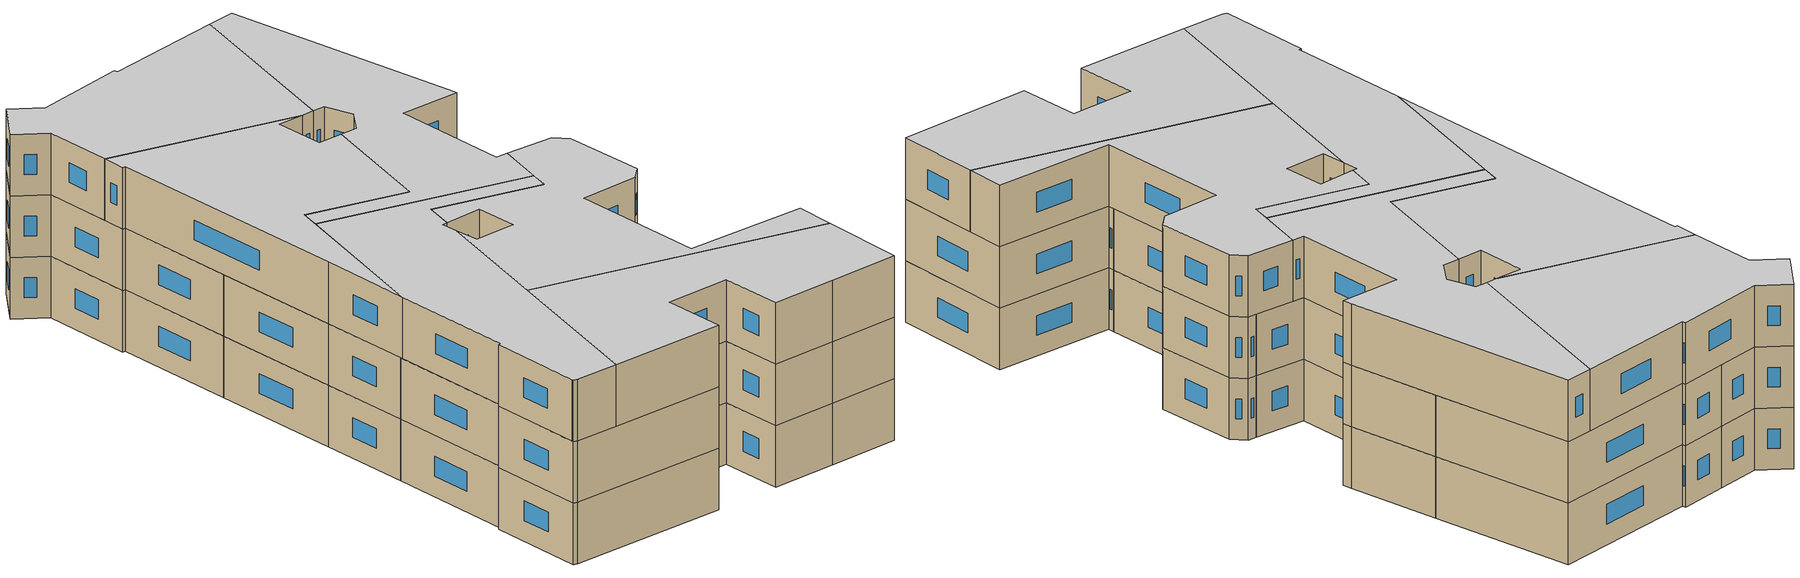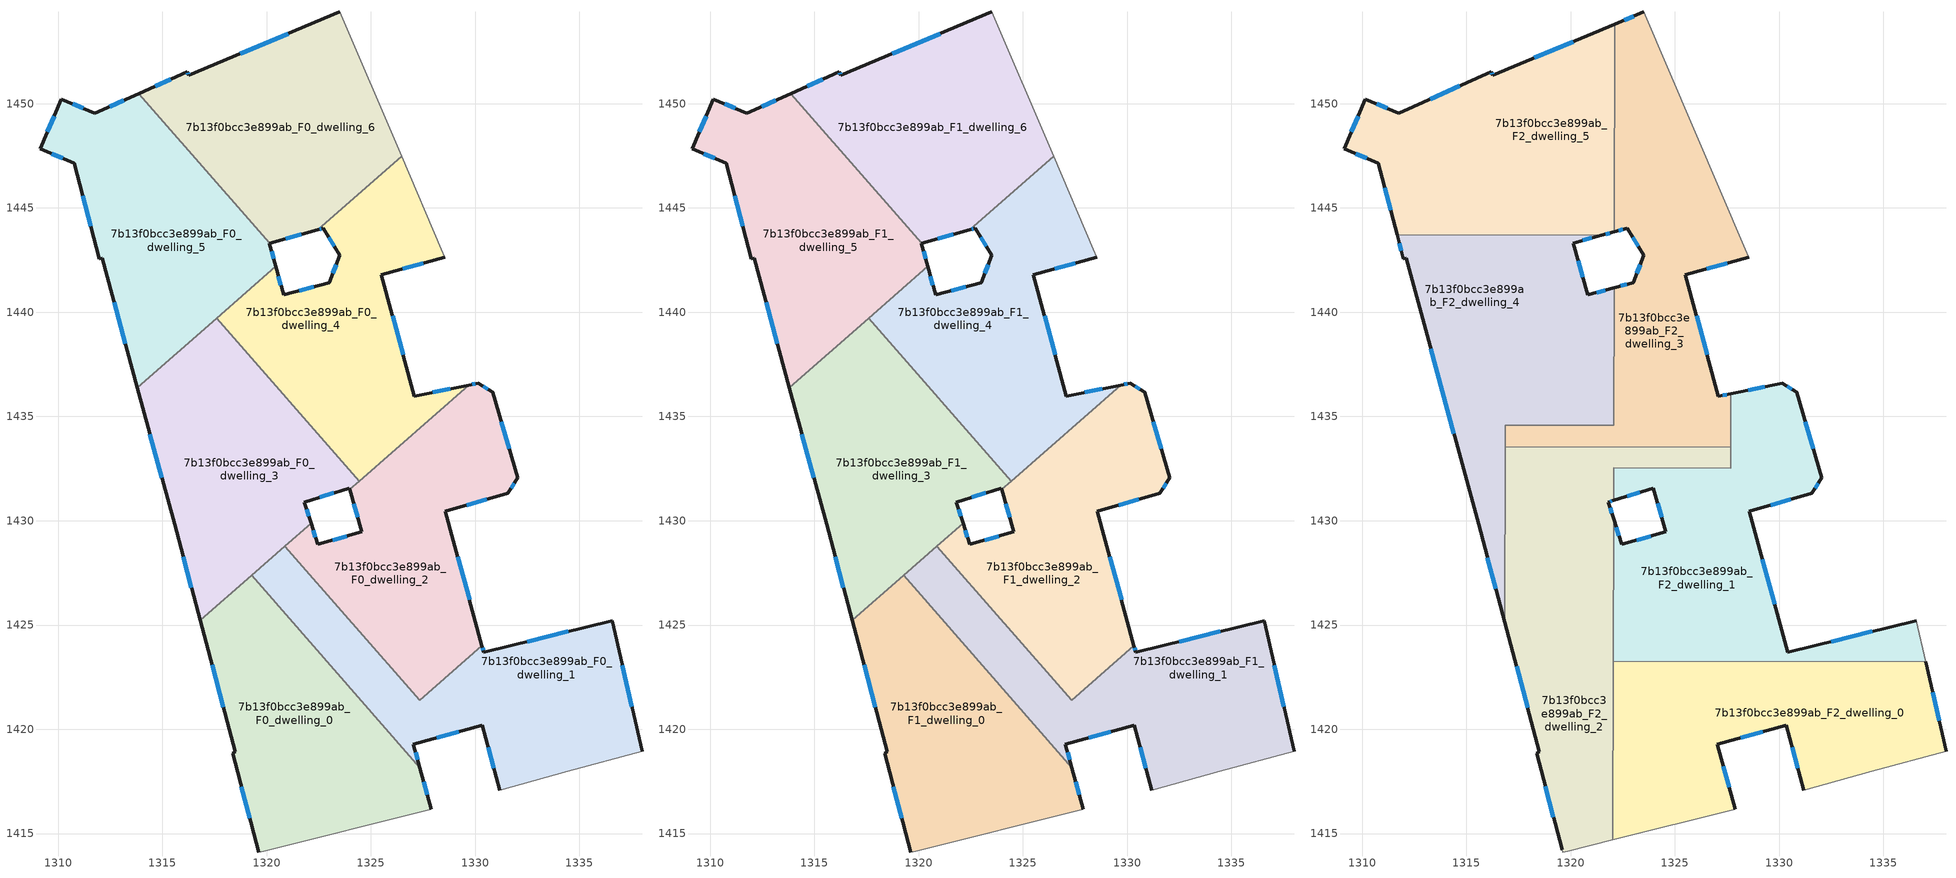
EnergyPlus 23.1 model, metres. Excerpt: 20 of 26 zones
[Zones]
7b13f0bcc3e899ab_F0_dwelling_0
 floor ground (EU_floor_Construction): 1319.27,1427.39 1327.34,1418.16 1327.89,1416.17 1319.85,1414.15 1319.62,1414.12 1318.37,1418.84 1318.5,1418.92 1316.81,1425.23 z0
 wall outside (EU_wall_Construction): 1316.81,1425.23 1318.5,1418.92 1318.37,1418.84 1319.62,1414.12 / 1327.89,1416.17 1327.34,1418.16 z0:3
 wall adiabatic (EU_wall_Construction): 1319.62,1414.12 1319.85,1414.15 1327.89,1416.17 z0:3
 wall to 7b13f0bcc3e899ab_F0_dwelling_1 (EU_wall_Construction): 1327.34,1418.16 1319.27,1427.39 z0:3
 wall to 7b13f0bcc3e899ab_F0_dwelling_3 (EU_wall_Construction): 1319.27,1427.39 1316.81,1425.23 z0:3
 window (EU_Window_Construction): 1318.79,1417.24 1319.19,1415.72 / 1317.39,1423.08 1317.93,1421.06 / 1327.7,1416.85 1327.53,1417.49 z1.02:1.98
7b13f0bcc3e899ab_F0_dwelling_1
 floor ground (EU_floor_Construction): 1336.57,1425.2 1338,1418.96 1334.45,1417.98 1331.17,1417.08 1330.33,1420.18 1327.04,1419.28 1327.34,1418.16 1319.27,1427.39 1320.87,1428.78 1327.34,1421.39 1330.32,1424 1330.41,1423.7 z0
 wall outside (EU_wall_Construction): 1327.34,1418.16 1327.04,1419.28 1330.33,1420.18 1331.17,1417.08 / 1338,1418.96 1336.57,1425.2 1330.41,1423.7 1330.32,1424 z0:3
 wall adiabatic (EU_wall_Construction): 1331.17,1417.08 1334.45,1417.98 1338,1418.96 z0:3
 wall to 7b13f0bcc3e899ab_F0_dwelling_2 (EU_wall_Construction): 1330.32,1424 1327.34,1421.39 1320.87,1428.78 z0:3
 wall to 7b13f0bcc3e899ab_F0_dwelling_3 (EU_wall_Construction): 1320.87,1428.78 1319.27,1427.39 z0:3
 window (EU_Window_Construction): 1330.62,1419.13 1330.89,1418.14 / 1328.16,1419.59 1329.21,1419.88 / 1327.24,1418.54 1327.14,1418.9 / 1330.38,1423.8 1330.35,1423.9 / 1334.47,1424.69 1332.5,1424.21 / 1337.51,1421.08 1337.06,1423.08 z1.02:1.98
7b13f0bcc3e899ab_F0_dwelling_2
 floor ground (EU_floor_Construction): 1330.85,1436.15 1332.04,1432.05 1331.56,1431.31 1328.57,1430.46 1330.32,1424 1327.34,1421.39 1320.87,1428.78 1322.13,1429.88 1322.45,1428.88 1324.57,1429.46 1323.98,1431.5 1329.7,1436.51 1330.14,1436.6 z0
 wall outside (EU_wall_Construction): 1323.98,1431.5 1324.57,1429.46 1322.45,1428.88 1322.13,1429.88 / 1330.32,1424 1328.57,1430.46 1331.56,1431.31 1332.04,1432.05 1330.85,1436.15 1330.14,1436.6 1329.7,1436.51 z0:3
 wall to 7b13f0bcc3e899ab_F0_dwelling_4 (EU_wall_Construction): 1329.7,1436.51 1324.43,1431.9 z0:3
 wall to 7b13f0bcc3e899ab_F0_dwelling_3 (EU_wall_Construction): 1324.43,1431.9 1323.98,1431.5 / 1322.13,1429.88 1320.87,1428.78 z0:3
 window (EU_Window_Construction): 1322.34,1429.22 1322.24,1429.54 / 1323.85,1429.26 1323.17,1429.08 / 1324.18,1430.81 1324.37,1430.16 / 1329.99,1436.57 1329.85,1436.54 / 1330.61,1436.3 1330.38,1436.45 / 1331.64,1433.45 1331.26,1434.76 / 1331.73,1431.57 1331.88,1431.8 / 1329.59,1430.75 1330.55,1431.02 / 1329.73,1426.2 1329.17,1428.26 z1.02:1.98
7b13f0bcc3e899ab_F0_dwelling_3
 floor ground (EU_floor_Construction): 1317.59,1439.71 1324.43,1431.9 1323.98,1431.5 1323.96,1431.56 1321.8,1430.89 1322.13,1429.88 1316.81,1425.23 1315.58,1429.83 1313.8,1436.39 z0
 wall outside (EU_wall_Construction): 1322.13,1429.88 1321.8,1430.89 1323.96,1431.56 1323.98,1431.5 / 1313.8,1436.39 1315.58,1429.83 1316.81,1425.23 z0:3
 wall to 7b13f0bcc3e899ab_F0_dwelling_4 (EU_wall_Construction): 1324.43,1431.9 1317.59,1439.71 z0:3
 wall to 7b13f0bcc3e899ab_F0_dwelling_5 (EU_wall_Construction): 1317.59,1439.71 1313.8,1436.39 z0:3
 window (EU_Window_Construction): 1322.54,1431.12 1323.23,1431.33 / 1322.02,1430.23 1321.91,1430.55 / 1316,1428.26 1316.39,1426.8 / 1314.4,1434.16 1314.97,1432.06 z1.02:1.98
7b13f0bcc3e899ab_F0_dwelling_4
 floor ground (EU_floor_Construction): 1326.47,1447.47 1328.38,1443.02 1328.55,1442.63 1325.49,1441.81 1327.08,1435.96 1329.7,1436.51 1324.43,1431.9 1317.59,1439.71 1320.44,1442.19 1320.81,1440.83 1322.99,1441.42 1323.51,1442.72 1322.71,1444.03 1322.45,1443.96 z0
 wall outside (EU_wall_Construction): 1322.45,1443.96 1322.71,1444.03 1323.51,1442.72 1322.99,1441.42 1320.81,1440.83 1320.44,1442.19 / 1329.7,1436.51 1327.08,1435.96 1325.49,1441.81 1328.55,1442.63 z0:3
 wall to 7b13f0bcc3e899ab_F0_dwelling_6 (EU_wall_Construction): 1326.47,1447.47 1322.45,1443.96 z0:3
 wall adiabatic (EU_wall_Construction): 1328.55,1442.63 1328.38,1443.02 1326.47,1447.47 z0:3
 wall to 7b13f0bcc3e899ab_F0_dwelling_5 (EU_wall_Construction): 1320.44,1442.19 1317.6,1439.71 z0:3
 window (EU_Window_Construction): 1320.68,1441.29 1320.56,1441.73 / 1322.25,1441.22 1321.55,1441.03 / 1323.33,1442.28 1323.17,1441.87 / 1322.98,1443.58 1323.24,1443.17 / 1322.54,1443.98 1322.62,1444 / 1326.53,1442.09 1327.51,1442.35 / 1326.54,1437.95 1326.04,1439.82 / 1328.81,1436.32 1327.98,1436.15 z1.02:1.98
7b13f0bcc3e899ab_F0_dwelling_5
 floor ground (EU_floor_Construction): 1313.87,1450.49 1320.14,1443.32 1320.13,1443.31 1320.44,1442.19 1313.8,1436.39 1312.11,1442.58 1311.98,1442.55 1310.77,1447.15 1309.13,1447.83 1310.15,1450.22 1311.77,1449.54 z0
 wall outside (EU_wall_Construction): 1313.87,1450.49 1311.77,1449.54 1310.15,1450.22 1309.13,1447.83 1310.77,1447.15 1311.98,1442.55 1312.11,1442.58 1313.8,1436.39 / 1320.44,1442.19 1320.13,1443.31 1320.14,1443.32 z0:3
 wall to 7b13f0bcc3e899ab_F0_dwelling_6 (EU_wall_Construction): 1320.14,1443.32 1313.87,1450.49 z0:3
 window (EU_Window_Construction): 1312.69,1440.48 1313.22,1438.49 / 1311.18,1445.59 1311.57,1444.12 / 1309.69,1447.6 1310.21,1447.38 / 1309.8,1449.41 1309.48,1448.64 / 1311.22,1449.77 1310.7,1449.99 / 1313.15,1450.16 1312.48,1449.86 / 1320.33,1442.57 1320.23,1442.93 z1.02:1.98
7b13f0bcc3e899ab_F0_dwelling_6
 floor ground (EU_floor_Construction): 1323.49,1454.4 1326.47,1447.47 1322.45,1443.96 1320.14,1443.32 1313.87,1450.49 1316.19,1451.53 1316.27,1451.36 z0
 wall outside (EU_wall_Construction): 1320.14,1443.32 1322.45,1443.96 / 1323.49,1454.4 1316.27,1451.36 1316.19,1451.53 1313.87,1450.49 z0:3
 wall adiabatic (EU_wall_Construction): 1326.47,1447.47 1323.49,1454.4 z0:3
 window (EU_Window_Construction): 1320.93,1443.53 1321.66,1443.74 / 1315.4,1451.18 1314.66,1450.84 / 1316.24,1451.42 1316.22,1451.47 / 1321.04,1453.36 1318.73,1452.39 z1.02:1.98
7b13f0bcc3e899ab_F1_dwelling_0
 floor to 7b13f0bcc3e899ab_F0_dwelling_0 (EU_floor_Construction): 1319.27,1427.39 1327.34,1418.16 1327.89,1416.17 1319.85,1414.15 1319.62,1414.12 1318.37,1418.84 1318.5,1418.92 1316.81,1425.23 z3
 wall outside (EU_wall_Construction): 1316.81,1425.23 1318.5,1418.92 1318.37,1418.84 1319.62,1414.12 / 1327.89,1416.17 1327.34,1418.16 z3:6
 wall adiabatic (EU_wall_Construction): 1319.62,1414.12 1319.85,1414.15 1327.89,1416.17 z3:6
 wall to 7b13f0bcc3e899ab_F1_dwelling_1 (EU_wall_Construction): 1327.34,1418.16 1319.27,1427.39 z3:6
 wall to 7b13f0bcc3e899ab_F1_dwelling_3 (EU_wall_Construction): 1319.27,1427.39 1316.81,1425.23 z3:6
 window (EU_Window_Construction): 1318.79,1417.24 1319.19,1415.72 / 1317.39,1423.08 1317.93,1421.06 / 1327.7,1416.85 1327.53,1417.49 z4.02:4.98
7b13f0bcc3e899ab_F1_dwelling_1
 floor to 7b13f0bcc3e899ab_F0_dwelling_1 (EU_floor_Construction): 1336.57,1425.2 1338,1418.96 1334.45,1417.98 1331.17,1417.08 1330.33,1420.18 1327.04,1419.28 1327.34,1418.16 1319.27,1427.39 1320.87,1428.78 1327.34,1421.39 1330.32,1424 1330.41,1423.7 z3
 wall outside (EU_wall_Construction): 1327.34,1418.16 1327.04,1419.28 1330.33,1420.18 1331.17,1417.08 / 1338,1418.96 1336.57,1425.2 1330.41,1423.7 1330.32,1424 z3:6
 wall adiabatic (EU_wall_Construction): 1331.17,1417.08 1334.45,1417.98 1338,1418.96 z3:6
 wall to 7b13f0bcc3e899ab_F1_dwelling_2 (EU_wall_Construction): 1330.32,1424 1327.34,1421.39 1320.87,1428.78 z3:6
 wall to 7b13f0bcc3e899ab_F1_dwelling_3 (EU_wall_Construction): 1320.87,1428.78 1319.27,1427.39 z3:6
 window (EU_Window_Construction): 1330.62,1419.13 1330.89,1418.14 / 1328.16,1419.59 1329.21,1419.88 / 1327.24,1418.54 1327.14,1418.9 / 1330.38,1423.8 1330.35,1423.9 / 1334.47,1424.69 1332.5,1424.21 / 1337.51,1421.08 1337.06,1423.08 z4.02:4.98
7b13f0bcc3e899ab_F1_dwelling_2
 floor to 7b13f0bcc3e899ab_F0_dwelling_2 (EU_floor_Construction): 1330.85,1436.15 1332.04,1432.05 1331.56,1431.31 1328.57,1430.46 1330.32,1424 1327.34,1421.39 1320.87,1428.78 1322.13,1429.88 1322.45,1428.88 1324.57,1429.46 1323.98,1431.5 1329.7,1436.51 1330.14,1436.6 z3
 wall outside (EU_wall_Construction): 1323.98,1431.5 1324.57,1429.46 1322.45,1428.88 1322.13,1429.88 / 1330.32,1424 1328.57,1430.46 1331.56,1431.31 1332.04,1432.05 1330.85,1436.15 1330.14,1436.6 1329.7,1436.51 z3:6
 wall to 7b13f0bcc3e899ab_F1_dwelling_4 (EU_wall_Construction): 1329.7,1436.51 1324.43,1431.9 z3:6
 wall to 7b13f0bcc3e899ab_F1_dwelling_3 (EU_wall_Construction): 1324.43,1431.9 1323.98,1431.5 / 1322.13,1429.88 1320.87,1428.78 z3:6
 window (EU_Window_Construction): 1322.34,1429.22 1322.24,1429.54 / 1323.85,1429.26 1323.17,1429.08 / 1324.18,1430.81 1324.37,1430.16 / 1329.99,1436.57 1329.85,1436.54 / 1330.61,1436.3 1330.38,1436.45 / 1331.64,1433.45 1331.26,1434.76 / 1331.73,1431.57 1331.88,1431.8 / 1329.59,1430.75 1330.55,1431.02 / 1329.73,1426.2 1329.17,1428.26 z4.02:4.98
7b13f0bcc3e899ab_F1_dwelling_3
 floor to 7b13f0bcc3e899ab_F0_dwelling_3 (EU_floor_Construction): 1317.59,1439.71 1324.43,1431.9 1323.98,1431.5 1323.96,1431.56 1321.8,1430.89 1322.13,1429.88 1316.81,1425.23 1315.58,1429.83 1313.8,1436.39 z3
 wall outside (EU_wall_Construction): 1322.13,1429.88 1321.8,1430.89 1323.96,1431.56 1323.98,1431.5 / 1313.8,1436.39 1315.58,1429.83 1316.81,1425.23 z3:6
 wall to 7b13f0bcc3e899ab_F1_dwelling_4 (EU_wall_Construction): 1324.43,1431.9 1317.59,1439.71 z3:6
 wall to 7b13f0bcc3e899ab_F1_dwelling_5 (EU_wall_Construction): 1317.59,1439.71 1313.8,1436.39 z3:6
 window (EU_Window_Construction): 1322.54,1431.12 1323.23,1431.33 / 1322.02,1430.23 1321.91,1430.55 / 1316,1428.26 1316.39,1426.8 / 1314.4,1434.16 1314.97,1432.06 z4.02:4.98
7b13f0bcc3e899ab_F1_dwelling_4
 floor to 7b13f0bcc3e899ab_F0_dwelling_4 (EU_floor_Construction): 1326.47,1447.47 1328.38,1443.02 1328.55,1442.63 1325.49,1441.81 1327.08,1435.96 1329.7,1436.51 1324.43,1431.9 1317.59,1439.71 1320.44,1442.19 1320.81,1440.83 1322.99,1441.42 1323.51,1442.72 1322.71,1444.03 1322.45,1443.96 z3
 wall outside (EU_wall_Construction): 1322.45,1443.96 1322.71,1444.03 1323.51,1442.72 1322.99,1441.42 1320.81,1440.83 1320.44,1442.19 / 1329.7,1436.51 1327.08,1435.96 1325.49,1441.81 1328.55,1442.63 z3:6
 wall to 7b13f0bcc3e899ab_F1_dwelling_6 (EU_wall_Construction): 1326.47,1447.47 1322.45,1443.96 z3:6
 wall adiabatic (EU_wall_Construction): 1328.55,1442.63 1328.38,1443.02 1326.47,1447.47 z3:6
 wall to 7b13f0bcc3e899ab_F1_dwelling_5 (EU_wall_Construction): 1320.44,1442.19 1317.6,1439.71 z3:6
 window (EU_Window_Construction): 1320.68,1441.29 1320.56,1441.73 / 1322.25,1441.22 1321.55,1441.03 / 1323.33,1442.28 1323.17,1441.87 / 1322.98,1443.58 1323.24,1443.17 / 1322.54,1443.98 1322.62,1444 / 1326.53,1442.09 1327.51,1442.35 / 1326.54,1437.95 1326.04,1439.82 / 1328.81,1436.32 1327.98,1436.15 z4.02:4.98
7b13f0bcc3e899ab_F1_dwelling_5
 floor to 7b13f0bcc3e899ab_F0_dwelling_5 (EU_floor_Construction): 1313.87,1450.49 1320.14,1443.32 1320.13,1443.31 1320.44,1442.19 1313.8,1436.39 1312.11,1442.58 1311.98,1442.55 1310.77,1447.15 1309.13,1447.83 1310.15,1450.22 1311.77,1449.54 z3
 wall outside (EU_wall_Construction): 1313.87,1450.49 1311.77,1449.54 1310.15,1450.22 1309.13,1447.83 1310.77,1447.15 1311.98,1442.55 1312.11,1442.58 1313.8,1436.39 / 1320.44,1442.19 1320.13,1443.31 1320.14,1443.32 z3:6
 wall to 7b13f0bcc3e899ab_F1_dwelling_6 (EU_wall_Construction): 1320.14,1443.32 1313.87,1450.49 z3:6
 window (EU_Window_Construction): 1312.69,1440.48 1313.22,1438.49 / 1311.18,1445.59 1311.57,1444.12 / 1309.69,1447.6 1310.21,1447.38 / 1309.8,1449.41 1309.48,1448.64 / 1311.22,1449.77 1310.7,1449.99 / 1313.15,1450.16 1312.48,1449.86 / 1320.33,1442.57 1320.23,1442.93 z4.02:4.98
7b13f0bcc3e899ab_F1_dwelling_6
 floor to 7b13f0bcc3e899ab_F0_dwelling_6 (EU_floor_Construction): 1323.49,1454.4 1326.47,1447.47 1322.45,1443.96 1320.14,1443.32 1313.87,1450.49 1316.19,1451.53 1316.27,1451.36 z3
 wall outside (EU_wall_Construction): 1320.14,1443.32 1322.45,1443.96 / 1323.49,1454.4 1316.27,1451.36 1316.19,1451.53 1313.87,1450.49 z3:6
 wall adiabatic (EU_wall_Construction): 1326.47,1447.47 1323.49,1454.4 z3:6
 window (EU_Window_Construction): 1320.93,1443.53 1321.66,1443.74 / 1315.4,1451.18 1314.66,1450.84 / 1316.24,1451.42 1316.22,1451.47 / 1321.04,1453.36 1318.73,1452.39 z4.02:4.98
7b13f0bcc3e899ab_F2_dwelling_0
 floor to 7b13f0bcc3e899ab_F1_dwelling_1 (EU_floor_Construction): 1337.02,1423.23 1338,1418.96 1334.45,1417.98 1331.17,1417.08 1330.33,1420.18 1327.04,1419.28 1327.34,1418.16 1322.89,1423.26 1325.71,1423.25 1327.34,1421.39 1329.46,1423.24 z6
 floor to 7b13f0bcc3e899ab_F1_dwelling_0 (EU_floor_Construction): 1322.89,1423.26 1327.34,1418.16 1327.89,1416.17 1322.03,1414.7 1322.05,1423.26 z6
 floor to 7b13f0bcc3e899ab_F1_dwelling_2 (EU_floor_Construction): 1329.46,1423.24 1327.34,1421.39 1325.71,1423.25 z6
 wall outside (EU_wall_Construction): 1327.89,1416.17 1327.04,1419.28 1330.33,1420.18 1331.17,1417.08 / 1338,1418.96 1337.02,1423.23 z6:9
 wall adiabatic (EU_wall_Construction): 1331.17,1417.08 1334.45,1417.98 1338,1418.96 / 1322.03,1414.7 1327.89,1416.17 z6:9
 wall to 7b13f0bcc3e899ab_F2_dwelling_1 (EU_wall_Construction): 1337.02,1423.23 1322.05,1423.26 z6:9
 wall to 7b13f0bcc3e899ab_F2_dwelling_2 (EU_wall_Construction): 1322.05,1423.26 1322.03,1414.7 z6:9
 window (EU_Window_Construction): 1330.62,1419.13 1330.89,1418.14 / 1328.16,1419.59 1329.21,1419.88 / 1327.6,1417.23 1327.33,1418.22 / 1337.67,1420.41 1337.36,1421.77 z7.02:7.98
 ceiling to 7b13f0bcc3e899ab_F3_dwelling_0 (EU_floor_Construction): 1338,1418.96 1337.02,1423.23 1322.05,1423.26 1322.03,1414.7 1327.89,1416.17 1327.04,1419.28 1330.33,1420.18 1331.17,1417.08 1334.45,1417.98 z9
7b13f0bcc3e899ab_F2_dwelling_1
 floor to 7b13f0bcc3e899ab_F1_dwelling_2 (EU_floor_Construction): 1330.85,1436.15 1332.04,1432.05 1331.56,1431.31 1328.57,1430.46 1330.32,1424 1329.46,1423.24 1325.71,1423.25 1322.06,1427.43 1322.06,1429.82 1322.13,1429.88 1322.45,1428.88 1324.57,1429.46 1323.98,1431.5 1325.15,1432.53 1327.68,1432.52 1327.68,1434.74 1329.7,1436.51 1330.14,1436.6 z6
 floor to 7b13f0bcc3e899ab_F1_dwelling_1 (EU_floor_Construction): 1336.57,1425.2 1337.02,1423.23 1329.46,1423.24 1330.32,1424 1330.41,1423.7 z6; 1322.06,1427.43 1325.71,1423.25 1322.89,1423.26 1322.05,1424.21 z6
 floor to 7b13f0bcc3e899ab_F1_dwelling_4 (EU_floor_Construction): 1329.7,1436.51 1327.68,1434.74 1327.69,1436.09 z6; 1325.15,1432.53 1324.43,1431.9 1323.87,1432.53 z6
 floor to 7b13f0bcc3e899ab_F1_dwelling_0 (EU_floor_Construction): 1322.05,1424.21 1322.89,1423.26 1322.05,1423.26 z6
 floor to 7b13f0bcc3e899ab_F1_dwelling_3 (EU_floor_Construction): 1323.87,1432.53 1324.43,1431.9 1323.98,1431.5 1323.96,1431.56 1322.06,1430.97 1322.07,1432.54 z6
 wall outside (EU_wall_Construction): 1336.57,1425.2 1330.41,1423.7 1328.57,1430.46 1331.56,1431.31 1332.04,1432.05 1330.85,1436.15 1330.14,1436.6 1327.69,1436.09 / 1322.06,1430.97 1323.96,1431.56 1324.57,1429.46 1322.45,1428.88 1322.06,1430.09 z6:9
 wall adiabatic (EU_wall_Construction): 1337.02,1423.23 1336.57,1425.2 z6:9
 wall to 7b13f0bcc3e899ab_F2_dwelling_2 (EU_wall_Construction): 1322.06,1430.09 1322.05,1423.26 / 1327.68,1433.53 1327.68,1432.52 1322.07,1432.54 1322.06,1430.97 z6:9
 wall to 7b13f0bcc3e899ab_F2_dwelling_3 (EU_wall_Construction): 1327.69,1436.09 1327.68,1433.53 z6:9
 window (EU_Window_Construction): 1329.59,1430.75 1330.55,1431.02 / 1329.78,1426 1329.2,1428.16 / 1334.47,1424.69 1332.5,1424.21 / 1322.32,1429.29 1322.19,1429.68 / 1323.85,1429.26 1323.17,1429.08 / 1324.17,1430.85 1324.36,1430.18 / 1322.71,1431.17 1323.32,1431.36 / 1329.31,1436.43 1328.52,1436.26 / 1330.61,1436.3 1330.38,1436.45 / 1331.64,1433.45 1331.26,1434.76 / 1331.73,1431.57 1331.88,1431.8 z7.02:7.98
 ceiling to 7b13f0bcc3e899ab_F3_dwelling_1 (EU_floor_Construction): 1337.02,1423.23 1336.57,1425.2 1330.41,1423.7 1328.57,1430.46 1331.56,1431.31 1332.04,1432.05 1330.85,1436.15 1330.14,1436.6 1327.69,1436.09 1327.68,1432.52 1322.07,1432.54 1322.06,1430.97 1323.96,1431.56 1324.57,1429.46 1322.45,1428.88 1322.06,1430.09 1322.05,1423.26 z9
7b13f0bcc3e899ab_F2_dwelling_2
 floor to 7b13f0bcc3e899ab_F1_dwelling_0 (EU_floor_Construction): 1319.27,1427.39 1322.05,1424.21 1322.03,1414.7 1319.85,1414.15 1319.62,1414.12 1319.59,1414.21 1318.37,1418.84 1318.5,1418.92 1316.84,1425.14 1316.84,1425.25 z6
 floor to 7b13f0bcc3e899ab_F1_dwelling_3 (EU_floor_Construction): 1322.99,1433.54 1323.87,1432.53 1322.07,1432.54 1322.06,1430.97 1321.8,1430.89 1322.06,1430.09 1322.06,1429.82 1316.84,1425.25 1316.85,1433.55 z6
 floor to 7b13f0bcc3e899ab_F1_dwelling_2 (EU_floor_Construction): 1322.06,1429.82 1322.06,1427.43 1320.87,1428.78 z6; 1327.68,1433.53 1327.68,1432.52 1325.15,1432.53 1326.3,1433.53 z6
 floor to 7b13f0bcc3e899ab_F1_dwelling_4 (EU_floor_Construction): 1326.3,1433.53 1325.15,1432.53 1323.87,1432.53 1322.99,1433.54 z6
 floor to 7b13f0bcc3e899ab_F1_dwelling_1 (EU_floor_Construction): 1320.87,1428.78 1322.06,1427.43 1322.05,1424.21 1319.27,1427.39 z6
 wall outside (EU_wall_Construction): 1322.06,1430.09 1321.8,1430.89 1322.06,1430.97 / 1316.84,1425.14 1318.5,1418.92 1318.37,1418.84 1319.59,1414.21 z6:9
 wall adiabatic (EU_wall_Construction): 1319.59,1414.21 1319.62,1414.12 1319.85,1414.15 1322.03,1414.7 z6:9
 wall to 7b13f0bcc3e899ab_F2_dwelling_3 (EU_wall_Construction): 1327.68,1433.53 1316.85,1433.55 z6:9
 wall to 7b13f0bcc3e899ab_F2_dwelling_4 (EU_wall_Construction): 1316.85,1433.55 1316.84,1425.14 z6:9
 window (EU_Window_Construction): 1321.89,1430.92 1321.97,1430.95 / 1321.97,1430.36 1321.89,1430.62 / 1318.78,1417.27 1319.18,1415.79 / 1317.4,1423.02 1317.94,1421.03 z7.02:7.98
 ceiling to 7b13f0bcc3e899ab_F3_dwelling_2 (EU_floor_Construction): 1322.03,1414.7 1322.06,1430.09 1321.8,1430.89 1322.06,1430.97 1322.07,1432.54 1327.68,1432.52 1327.68,1433.53 1316.85,1433.55 1316.84,1425.14 1318.5,1418.92 1318.37,1418.84 1319.59,1414.21 1319.62,1414.12 1319.85,1414.15 z9
7b13f0bcc3e899ab_F2_dwelling_3
 floor to 7b13f0bcc3e899ab_F1_dwelling_4 (EU_floor_Construction): 1326.47,1447.47 1328.38,1443.02 1328.55,1442.63 1325.49,1441.81 1327.08,1435.96 1327.69,1436.09 1327.68,1434.74 1326.3,1433.53 1322.99,1433.54 1322.07,1434.59 1322.08,1441.17 1322.99,1441.42 1323.51,1442.72 1322.71,1444.03 1322.45,1443.96 z6
 floor to 7b13f0bcc3e899ab_F1_dwelling_2 (EU_floor_Construction): 1327.68,1434.74 1327.68,1433.53 1326.3,1433.53 z6
 floor to 7b13f0bcc3e899ab_F1_dwelling_6 (EU_floor_Construction): 1323.49,1454.4 1326.47,1447.47 1322.45,1443.96 1322.09,1443.86 1322.11,1453.81 z6
 floor to 7b13f0bcc3e899ab_F1_dwelling_3 (EU_floor_Construction): 1322.07,1434.59 1322.99,1433.54 1316.85,1433.55 1316.86,1434.58 1322.07,1434.57 z6
 wall outside (EU_wall_Construction): 1327.69,1436.09 1327.08,1435.96 1325.49,1441.81 1328.55,1442.63 / 1322.09,1443.86 1322.71,1444.03 1323.51,1442.72 1322.99,1441.42 1322.08,1441.17 / 1323.49,1454.4 1322.11,1453.81 z6:9
 wall to 7b13f0bcc3e899ab_F2_dwelling_4 (EU_wall_Construction): 1322.08,1441.17 1322.07,1434.57 1316.86,1434.58 1316.85,1433.55 z6:9
 wall to 7b13f0bcc3e899ab_F2_dwelling_5 (EU_wall_Construction): 1322.11,1453.81 1322.09,1443.86 z6:9
 wall adiabatic (EU_wall_Construction): 1328.55,1442.63 1328.38,1443.02 1323.49,1454.4 z6:9
 window (EU_Window_Construction): 1326.53,1442.09 1327.51,1442.35 / 1326.54,1437.95 1326.04,1439.82 / 1327.48,1436.05 1327.29,1436.01 / 1322.68,1441.34 1322.39,1441.26 / 1323.33,1442.28 1323.17,1441.87 / 1322.98,1443.58 1323.24,1443.17 / 1322.3,1443.91 1322.5,1443.97 / 1323.02,1454.2 1322.58,1454.01 z7.02:7.98
 ceiling to 7b13f0bcc3e899ab_F3_dwelling_3 (EU_floor_Construction): 1327.68,1433.53 1327.69,1436.09 1327.08,1435.96 1325.49,1441.81 1328.55,1442.63 1328.38,1443.02 1323.49,1454.4 1322.11,1453.81 1322.09,1443.86 1322.71,1444.03 1323.51,1442.72 1322.99,1441.42 1322.08,1441.17 1322.07,1434.57 1316.86,1434.58 1316.85,1433.55 z9
7b13f0bcc3e899ab_F2_dwelling_4
 floor to 7b13f0bcc3e899ab_F1_dwelling_3 (EU_floor_Construction): 1317.59,1439.71 1322.07,1434.59 1322.07,1434.57 1316.86,1434.58 1316.84,1425.25 1316.81,1425.23 1315.58,1429.83 1313.8,1436.39 z6
 floor to 7b13f0bcc3e899ab_F1_dwelling_5 (EU_floor_Construction): 1320.14,1443.32 1320.13,1443.31 1320.44,1442.19 1313.8,1436.39 1312.11,1442.58 1311.98,1442.55 1311.68,1443.71 1319.81,1443.69 z6
 floor to 7b13f0bcc3e899ab_F1_dwelling_6 (EU_floor_Construction): 1321.47,1443.69 1320.14,1443.32 1319.81,1443.69 z6
 floor to 7b13f0bcc3e899ab_F1_dwelling_4 (EU_floor_Construction): 1322.08,1441.17 1322.07,1434.59 1317.6,1439.71 1320.44,1442.19 1320.81,1440.83 z6
 wall outside (EU_wall_Construction): 1311.68,1443.71 1311.98,1442.55 1312.11,1442.58 1315.58,1429.83 1316.84,1425.14 / 1322.08,1441.17 1320.81,1440.83 1320.13,1443.31 1321.47,1443.68 z6:9
 wall to 7b13f0bcc3e899ab_F2_dwelling_5 (EU_wall_Construction): 1321.47,1443.68 1311.68,1443.71 z6:9
 window (EU_Window_Construction): 1316.01,1428.23 1316.41,1426.74 / 1313.29,1438.24 1314.4,1434.17 / 1311.78,1443.31 1311.88,1442.95 / 1320.59,1443.44 1321.02,1443.56 / 1320.58,1441.67 1320.36,1442.47 / 1321.65,1441.06 1321.24,1440.94 z7.02:7.98
 ceiling to 7b13f0bcc3e899ab_F3_dwelling_4 (EU_floor_Construction): 1316.84,1425.14 1316.86,1434.58 1322.07,1434.57 1322.08,1441.17 1320.81,1440.83 1320.13,1443.31 1321.47,1443.68 1311.68,1443.71 1311.98,1442.55 1312.11,1442.58 1315.58,1429.83 z9
7b13f0bcc3e899ab_F2_dwelling_5
 floor to 7b13f0bcc3e899ab_F1_dwelling_5 (EU_floor_Construction): 1313.87,1450.49 1319.81,1443.69 1311.68,1443.71 1310.77,1447.15 1309.13,1447.83 1310.15,1450.22 1311.77,1449.54 z6
 floor to 7b13f0bcc3e899ab_F1_dwelling_6 (EU_floor_Construction): 1322.11,1453.81 1322.09,1443.86 1321.47,1443.69 1319.81,1443.69 1313.87,1450.49 1316.19,1451.53 1316.27,1451.36 z6
 wall outside (EU_wall_Construction): 1322.11,1453.81 1316.27,1451.36 1316.19,1451.53 1311.77,1449.54 1310.15,1450.22 1309.13,1447.83 1310.77,1447.15 1311.68,1443.71 / 1321.47,1443.68 1322.09,1443.86 z6:9
 window (EU_Window_Construction): 1309.8,1449.41 1309.48,1448.64 / 1311.22,1449.77 1310.7,1449.99 / 1314.69,1450.85 1313.27,1450.22 / 1316.24,1451.42 1316.22,1451.47 / 1320.12,1452.98 1318.26,1452.19 / 1321.68,1443.74 1321.88,1443.8 / 1311.08,1445.98 1311.37,1444.88 / 1309.69,1447.6 1310.21,1447.38 z7.02:7.98
 ceiling to 7b13f0bcc3e899ab_F3_dwelling_5 (EU_floor_Construction): 1322.09,1443.86 1322.11,1453.81 1316.27,1451.36 1316.19,1451.53 1311.77,1449.54 1310.15,1450.22 1309.13,1447.83 1310.77,1447.15 1311.68,1443.71 1321.47,1443.68 z9
[Building]
EU S2 Campaign: North Axis=0; Terrain=City; Solar Distribution=FullExterior
[Site:Location]
Vienna: Latitude=48; Longitude=16.5; Time Zone=1; Elevation=183
[SizingPeriod:WeatherFileDays]
AnnualSizingPeriod: Begin Month=1; Begin Day of Month=1; End Month=12; End Day of Month=31; Day of Week for Start Day=Monday; Use Weather File Daylight Saving Period=No; Use Weather File Rain and Snow Indicators=No
[MATERIAL]
EU_InternalMass_Material: Roughness=MediumRough; Thickness=0.1; Conductivity=1; Density=1800; Specific Heat=900; Thermal Absorptance=0.9; Solar Absorptance=0.7; Visible Absorptance=0.7
[MATERIAL:NOMASS] Roughness=MediumRough; Thermal Absorptance=0.9; Solar Absorptance=0.7; Visible Absorptance=0.7
Name | Thermal Resistance
EU_wall_NoMass | 0.942466
EU_floor_NoMass | 0.66527
[WINDOWMATERIAL:SIMPLEGLAZINGSYSTEM]
EU_Window_SimpleGlazing: UFactor=2.03367; Solar Heat Gain Coefficient=0.65; Visible Transmittance=0.65
[CONSTRUCTION]
EU_wall_Construction: EU_wall_NoMass
EU_floor_Construction: EU_floor_NoMass
EU_Window_Construction: EU_Window_SimpleGlazing
EU_InternalMass_Construction: EU_InternalMass_Material
[ZONE] Type=1; Multiplier=1; Ceiling Height=autocalculate; Floor Area=autocalculate; Part of Total Floor Area=Yes
Name | Volume
7b13f0bcc3e899ab_F0_dwelling_0; 7b13f0bcc3e899ab_F1_dwelling_0 | 232.155
7b13f0bcc3e899ab_F2_dwelling_0 | 270.043
7b13f0bcc3e899ab_F0_dwelling_1; 7b13f0bcc3e899ab_F1_dwelling_1 | 232.14
7b13f0bcc3e899ab_F2_dwelling_1 | 270.08
7b13f0bcc3e899ab_F0_dwelling_2; 7b13f0bcc3e899ab_F1_dwelling_2 | 232.156
7b13f0bcc3e899ab_F2_dwelling_2 | 271.606
7b13f0bcc3e899ab_F0_dwelling_3; 7b13f0bcc3e899ab_F1_dwelling_3; 7b13f0bcc3e899ab_F0_dwelling_6; 7b13f0bcc3e899ab_F1_dwelling_6 | 232.143
7b13f0bcc3e899ab_F2_dwelling_3 | 271.619
7b13f0bcc3e899ab_F0_dwelling_4; 7b13f0bcc3e899ab_F1_dwelling_4 | 232.139
7b13f0bcc3e899ab_F2_dwelling_4 | 270.84
7b13f0bcc3e899ab_F0_dwelling_5; 7b13f0bcc3e899ab_F1_dwelling_5 | 232.16
7b13f0bcc3e899ab_F2_dwelling_5 | 270.825
[INTERNALMASS] Construction=EU_InternalMass_Construction
Name | Zone or ZoneList | Surface Area
7b13f0bcc3e899ab_F0_dwelling_0_EU_InternalMass | 7b13f0bcc3e899ab_F0_dwelling_0 | 77.3849
7b13f0bcc3e899ab_F0_dwelling_1_EU_InternalMass | 7b13f0bcc3e899ab_F0_dwelling_1 | 77.38
7b13f0bcc3e899ab_F0_dwelling_2_EU_InternalMass | 7b13f0bcc3e899ab_F0_dwelling_2 | 77.386
7b13f0bcc3e899ab_F0_dwelling_3_EU_InternalMass | 7b13f0bcc3e899ab_F0_dwelling_3 | 77.3814
7b13f0bcc3e899ab_F0_dwelling_4_EU_InternalMass | 7b13f0bcc3e899ab_F0_dwelling_4 | 77.38
7b13f0bcc3e899ab_F0_dwelling_5_EU_InternalMass | 7b13f0bcc3e899ab_F0_dwelling_5 | 77.3858
7b13f0bcc3e899ab_F0_dwelling_6_EU_InternalMass | 7b13f0bcc3e899ab_F0_dwelling_6 | 77.3812
7b13f0bcc3e899ab_F1_dwelling_0_EU_InternalMass | 7b13f0bcc3e899ab_F1_dwelling_0 | 77.3849
7b13f0bcc3e899ab_F1_dwelling_1_EU_InternalMass | 7b13f0bcc3e899ab_F1_dwelling_1 | 77.38
7b13f0bcc3e899ab_F1_dwelling_2_EU_InternalMass | 7b13f0bcc3e899ab_F1_dwelling_2 | 77.386
7b13f0bcc3e899ab_F1_dwelling_3_EU_InternalMass | 7b13f0bcc3e899ab_F1_dwelling_3 | 77.3814
7b13f0bcc3e899ab_F1_dwelling_4_EU_InternalMass | 7b13f0bcc3e899ab_F1_dwelling_4 | 77.38
7b13f0bcc3e899ab_F1_dwelling_5_EU_InternalMass | 7b13f0bcc3e899ab_F1_dwelling_5 | 77.3858
7b13f0bcc3e899ab_F1_dwelling_6_EU_InternalMass | 7b13f0bcc3e899ab_F1_dwelling_6 | 77.3812
7b13f0bcc3e899ab_F2_dwelling_0_EU_InternalMass | 7b13f0bcc3e899ab_F2_dwelling_0 | 90.0155
7b13f0bcc3e899ab_F2_dwelling_1_EU_InternalMass | 7b13f0bcc3e899ab_F2_dwelling_1 | 90.0262
7b13f0bcc3e899ab_F2_dwelling_2_EU_InternalMass | 7b13f0bcc3e899ab_F2_dwelling_2 | 90.5356
7b13f0bcc3e899ab_F2_dwelling_3_EU_InternalMass | 7b13f0bcc3e899ab_F2_dwelling_3 | 90.5421
7b13f0bcc3e899ab_F2_dwelling_4_EU_InternalMass | 7b13f0bcc3e899ab_F2_dwelling_4 | 90.2798
7b13f0bcc3e899ab_F2_dwelling_5_EU_InternalMass | 7b13f0bcc3e899ab_F2_dwelling_5 | 90.273
[OTHEREQUIPMENT] Fuel Type=Electricity; Design Level Calculation Method=Watts/Area; Power per Zone Floor Area=1; Fraction Latent=0; Fraction Radiant=0; Fraction Lost=0; Carbon Dioxide Generation Rate=0; EndUse Subcategory=EU_Step8_InternalGains
Name | Zone or ZoneList or Space or SpaceList | Schedule
EU_Step8_InternalGain_7b13f0bcc3e899ab_F0_dwelling_0_f000 | 7b13f0bcc3e899ab_F0_dwelling_0 | EU_Step8_GainSchedule_7b13f0bcc3e899ab_F0_dwelling_0_f000
EU_Step8_InternalGain_7b13f0bcc3e899ab_F0_dwelling_1_f000 | 7b13f0bcc3e899ab_F0_dwelling_1 | EU_Step8_GainSchedule_7b13f0bcc3e899ab_F0_dwelling_1_f000
EU_Step8_InternalGain_7b13f0bcc3e899ab_F0_dwelling_2_f000 | 7b13f0bcc3e899ab_F0_dwelling_2 | EU_Step8_GainSchedule_7b13f0bcc3e899ab_F0_dwelling_2_f000
EU_Step8_InternalGain_7b13f0bcc3e899ab_F0_dwelling_3_f000 | 7b13f0bcc3e899ab_F0_dwelling_3 | EU_Step8_GainSchedule_7b13f0bcc3e899ab_F0_dwelling_3_f000
EU_Step8_InternalGain_7b13f0bcc3e899ab_F0_dwelling_4_f000 | 7b13f0bcc3e899ab_F0_dwelling_4 | EU_Step8_GainSchedule_7b13f0bcc3e899ab_F0_dwelling_4_f000
EU_Step8_InternalGain_7b13f0bcc3e899ab_F0_dwelling_5_f000 | 7b13f0bcc3e899ab_F0_dwelling_5 | EU_Step8_GainSchedule_7b13f0bcc3e899ab_F0_dwelling_5_f000
EU_Step8_InternalGain_7b13f0bcc3e899ab_F0_dwelling_6_f000 | 7b13f0bcc3e899ab_F0_dwelling_6 | EU_Step8_GainSchedule_7b13f0bcc3e899ab_F0_dwelling_6_f000
EU_Step8_InternalGain_7b13f0bcc3e899ab_F1_dwelling_0_f000 | 7b13f0bcc3e899ab_F1_dwelling_0 | EU_Step8_GainSchedule_7b13f0bcc3e899ab_F1_dwelling_0_f000
EU_Step8_InternalGain_7b13f0bcc3e899ab_F1_dwelling_1_f000 | 7b13f0bcc3e899ab_F1_dwelling_1 | EU_Step8_GainSchedule_7b13f0bcc3e899ab_F1_dwelling_1_f000
EU_Step8_InternalGain_7b13f0bcc3e899ab_F1_dwelling_2_f000 | 7b13f0bcc3e899ab_F1_dwelling_2 | EU_Step8_GainSchedule_7b13f0bcc3e899ab_F1_dwelling_2_f000
EU_Step8_InternalGain_7b13f0bcc3e899ab_F1_dwelling_3_f000 | 7b13f0bcc3e899ab_F1_dwelling_3 | EU_Step8_GainSchedule_7b13f0bcc3e899ab_F1_dwelling_3_f000
EU_Step8_InternalGain_7b13f0bcc3e899ab_F1_dwelling_4_f000 | 7b13f0bcc3e899ab_F1_dwelling_4 | EU_Step8_GainSchedule_7b13f0bcc3e899ab_F1_dwelling_4_f000
EU_Step8_InternalGain_7b13f0bcc3e899ab_F1_dwelling_5_f000 | 7b13f0bcc3e899ab_F1_dwelling_5 | EU_Step8_GainSchedule_7b13f0bcc3e899ab_F1_dwelling_5_f000
EU_Step8_InternalGain_7b13f0bcc3e899ab_F1_dwelling_6_f000 | 7b13f0bcc3e899ab_F1_dwelling_6 | EU_Step8_GainSchedule_7b13f0bcc3e899ab_F1_dwelling_6_f000
EU_Step8_InternalGain_7b13f0bcc3e899ab_F2_dwelling_0_f000 | 7b13f0bcc3e899ab_F2_dwelling_0 | EU_Step8_GainSchedule_7b13f0bcc3e899ab_F2_dwelling_0_f000
EU_Step8_InternalGain_7b13f0bcc3e899ab_F2_dwelling_1_f000 | 7b13f0bcc3e899ab_F2_dwelling_1 | EU_Step8_GainSchedule_7b13f0bcc3e899ab_F2_dwelling_1_f000
EU_Step8_InternalGain_7b13f0bcc3e899ab_F2_dwelling_2_f000 | 7b13f0bcc3e899ab_F2_dwelling_2 | EU_Step8_GainSchedule_7b13f0bcc3e899ab_F2_dwelling_2_f000
EU_Step8_InternalGain_7b13f0bcc3e899ab_F2_dwelling_3_f000 | 7b13f0bcc3e899ab_F2_dwelling_3 | EU_Step8_GainSchedule_7b13f0bcc3e899ab_F2_dwelling_3_f000
EU_Step8_InternalGain_7b13f0bcc3e899ab_F2_dwelling_4_f000 | 7b13f0bcc3e899ab_F2_dwelling_4 | EU_Step8_GainSchedule_7b13f0bcc3e899ab_F2_dwelling_4_f000
EU_Step8_InternalGain_7b13f0bcc3e899ab_F2_dwelling_5_f000 | 7b13f0bcc3e899ab_F2_dwelling_5 | EU_Step8_GainSchedule_7b13f0bcc3e899ab_F2_dwelling_5_f000
[ZONEVENTILATION:DESIGNFLOWRATE] Schedule=EU_AlwaysOn; Design Flow Rate Calculation Method=AirChanges/Hour; Air Changes per Hour=0.530523; Ventilation Type=Natural; Fan Pressure Rise=0; Fan Total Efficiency=1; Constant Term Coefficient=1; Temperature Term Coefficient=0; Velocity Term Coefficient=0; Velocity Squared Term Coefficient=0; Minimum Indoor Temperature=-100; Maximum Indoor Temperature=100; Delta Temperature=-100; Minimum Outdoor Temperature=-100; Maximum Outdoor Temperature=100; Maximum Wind Speed=40
Name | Zone or ZoneList or Space or SpaceList
EU_ConstantAir_7b13f0bcc3e899ab_F0_dwelling_0 | 7b13f0bcc3e899ab_F0_dwelling_0
EU_ConstantAir_7b13f0bcc3e899ab_F0_dwelling_1 | 7b13f0bcc3e899ab_F0_dwelling_1
EU_ConstantAir_7b13f0bcc3e899ab_F0_dwelling_2 | 7b13f0bcc3e899ab_F0_dwelling_2
EU_ConstantAir_7b13f0bcc3e899ab_F0_dwelling_3 | 7b13f0bcc3e899ab_F0_dwelling_3
EU_ConstantAir_7b13f0bcc3e899ab_F0_dwelling_4 | 7b13f0bcc3e899ab_F0_dwelling_4
EU_ConstantAir_7b13f0bcc3e899ab_F0_dwelling_5 | 7b13f0bcc3e899ab_F0_dwelling_5
EU_ConstantAir_7b13f0bcc3e899ab_F0_dwelling_6 | 7b13f0bcc3e899ab_F0_dwelling_6
EU_ConstantAir_7b13f0bcc3e899ab_F1_dwelling_0 | 7b13f0bcc3e899ab_F1_dwelling_0
EU_ConstantAir_7b13f0bcc3e899ab_F1_dwelling_1 | 7b13f0bcc3e899ab_F1_dwelling_1
EU_ConstantAir_7b13f0bcc3e899ab_F1_dwelling_2 | 7b13f0bcc3e899ab_F1_dwelling_2
EU_ConstantAir_7b13f0bcc3e899ab_F1_dwelling_3 | 7b13f0bcc3e899ab_F1_dwelling_3
EU_ConstantAir_7b13f0bcc3e899ab_F1_dwelling_4 | 7b13f0bcc3e899ab_F1_dwelling_4
EU_ConstantAir_7b13f0bcc3e899ab_F1_dwelling_5 | 7b13f0bcc3e899ab_F1_dwelling_5
EU_ConstantAir_7b13f0bcc3e899ab_F1_dwelling_6 | 7b13f0bcc3e899ab_F1_dwelling_6
EU_ConstantAir_7b13f0bcc3e899ab_F2_dwelling_0 | 7b13f0bcc3e899ab_F2_dwelling_0
EU_ConstantAir_7b13f0bcc3e899ab_F2_dwelling_1 | 7b13f0bcc3e899ab_F2_dwelling_1
EU_ConstantAir_7b13f0bcc3e899ab_F2_dwelling_2 | 7b13f0bcc3e899ab_F2_dwelling_2
EU_ConstantAir_7b13f0bcc3e899ab_F2_dwelling_3 | 7b13f0bcc3e899ab_F2_dwelling_3
EU_ConstantAir_7b13f0bcc3e899ab_F2_dwelling_4 | 7b13f0bcc3e899ab_F2_dwelling_4
EU_ConstantAir_7b13f0bcc3e899ab_F2_dwelling_5 | 7b13f0bcc3e899ab_F2_dwelling_5
[HVACTEMPLATE:THERMOSTAT] Constant Heating Setpoint=20; Constant Cooling Setpoint=50
EU_HeatOnly_7b13f0bcc3e899ab_F0_dwelling_0; EU_HeatOnly_7b13f0bcc3e899ab_F0_dwelling_1; EU_HeatOnly_7b13f0bcc3e899ab_F0_dwelling_2; EU_HeatOnly_7b13f0bcc3e899ab_F0_dwelling_3; EU_HeatOnly_7b13f0bcc3e899ab_F0_dwelling_4; EU_HeatOnly_7b13f0bcc3e899ab_F0_dwelling_5; EU_HeatOnly_7b13f0bcc3e899ab_F0_dwelling_6; EU_HeatOnly_7b13f0bcc3e899ab_F1_dwelling_0; EU_HeatOnly_7b13f0bcc3e899ab_F1_dwelling_1; EU_HeatOnly_7b13f0bcc3e899ab_F1_dwelling_2; EU_HeatOnly_7b13f0bcc3e899ab_F1_dwelling_3; EU_HeatOnly_7b13f0bcc3e899ab_F1_dwelling_4; EU_HeatOnly_7b13f0bcc3e899ab_F1_dwelling_5; EU_HeatOnly_7b13f0bcc3e899ab_F1_dwelling_6; EU_HeatOnly_7b13f0bcc3e899ab_F2_dwelling_0; EU_HeatOnly_7b13f0bcc3e899ab_F2_dwelling_1; EU_HeatOnly_7b13f0bcc3e899ab_F2_dwelling_2; EU_HeatOnly_7b13f0bcc3e899ab_F2_dwelling_3; EU_HeatOnly_7b13f0bcc3e899ab_F2_dwelling_4; EU_HeatOnly_7b13f0bcc3e899ab_F2_dwelling_5; EU_HeatOnly_7b13f0bcc3e899ab_F3_dwelling_0; EU_HeatOnly_7b13f0bcc3e899ab_F3_dwelling_1; EU_HeatOnly_7b13f0bcc3e899ab_F3_dwelling_2; EU_HeatOnly_7b13f0bcc3e899ab_F3_dwelling_3; EU_HeatOnly_7b13f0bcc3e899ab_F3_dwelling_4; EU_HeatOnly_7b13f0bcc3e899ab_F3_dwelling_5
[HVACTEMPLATE:ZONE:IDEALLOADSAIRSYSTEM] System Availability Schedule=EU_AlwaysOn; Maximum Heating Supply Air Temperature=50; Minimum Cooling Supply Air Temperature=13; Maximum Heating Supply Air Humidity Ratio=0.0156; Minimum Cooling Supply Air Humidity Ratio=0.0077; Heating Limit=NoLimit; Cooling Limit=NoLimit; Heating Availability Schedule=EU_AlwaysOn; Cooling Availability Schedule=EU_CoolingOff; Dehumidification Control Type=ConstantSensibleHeatRatio; Cooling Sensible Heat Ratio=0.7; Dehumidification Setpoint=60; Humidification Control Type=None; Humidification Setpoint=30; Outdoor Air Method=None; Outdoor Air Flow Rate per Person=0.00944; Outdoor Air Flow Rate per Zone Floor Area=0; Outdoor Air Flow Rate per Zone=0; Demand Controlled Ventilation Type=None; Outdoor Air Economizer Type=NoEconomizer; Heat Recovery Type=None; Sensible Heat Recovery Effectiveness=0.7; Latent Heat Recovery Effectiveness=0.65
Name | Template Thermostat
7b13f0bcc3e899ab_F0_dwelling_0 | EU_HeatOnly_7b13f0bcc3e899ab_F0_dwelling_0
7b13f0bcc3e899ab_F0_dwelling_1 | EU_HeatOnly_7b13f0bcc3e899ab_F0_dwelling_1
7b13f0bcc3e899ab_F0_dwelling_2 | EU_HeatOnly_7b13f0bcc3e899ab_F0_dwelling_2
7b13f0bcc3e899ab_F0_dwelling_3 | EU_HeatOnly_7b13f0bcc3e899ab_F0_dwelling_3
7b13f0bcc3e899ab_F0_dwelling_4 | EU_HeatOnly_7b13f0bcc3e899ab_F0_dwelling_4
7b13f0bcc3e899ab_F0_dwelling_5 | EU_HeatOnly_7b13f0bcc3e899ab_F0_dwelling_5
7b13f0bcc3e899ab_F0_dwelling_6 | EU_HeatOnly_7b13f0bcc3e899ab_F0_dwelling_6
7b13f0bcc3e899ab_F1_dwelling_0 | EU_HeatOnly_7b13f0bcc3e899ab_F1_dwelling_0
7b13f0bcc3e899ab_F1_dwelling_1 | EU_HeatOnly_7b13f0bcc3e899ab_F1_dwelling_1
7b13f0bcc3e899ab_F1_dwelling_2 | EU_HeatOnly_7b13f0bcc3e899ab_F1_dwelling_2
7b13f0bcc3e899ab_F1_dwelling_3 | EU_HeatOnly_7b13f0bcc3e899ab_F1_dwelling_3
7b13f0bcc3e899ab_F1_dwelling_4 | EU_HeatOnly_7b13f0bcc3e899ab_F1_dwelling_4
7b13f0bcc3e899ab_F1_dwelling_5 | EU_HeatOnly_7b13f0bcc3e899ab_F1_dwelling_5
7b13f0bcc3e899ab_F1_dwelling_6 | EU_HeatOnly_7b13f0bcc3e899ab_F1_dwelling_6
7b13f0bcc3e899ab_F2_dwelling_0 | EU_HeatOnly_7b13f0bcc3e899ab_F2_dwelling_0
7b13f0bcc3e899ab_F2_dwelling_1 | EU_HeatOnly_7b13f0bcc3e899ab_F2_dwelling_1
7b13f0bcc3e899ab_F2_dwelling_2 | EU_HeatOnly_7b13f0bcc3e899ab_F2_dwelling_2
7b13f0bcc3e899ab_F2_dwelling_3 | EU_HeatOnly_7b13f0bcc3e899ab_F2_dwelling_3
7b13f0bcc3e899ab_F2_dwelling_4 | EU_HeatOnly_7b13f0bcc3e899ab_F2_dwelling_4
7b13f0bcc3e899ab_F2_dwelling_5 | EU_HeatOnly_7b13f0bcc3e899ab_F2_dwelling_5
[SIZING:ZONE] Zone Cooling Design Supply Air Temperature Input Method=SupplyAirTemperature; Zone Cooling Design Supply Air Temperature=13; Zone Heating Design Supply Air Temperature Input Method=SupplyAirTemperature; Zone Heating Design Supply Air Temperature=50; Zone Cooling Design Supply Air Humidity Ratio=0.008; Zone Heating Design Supply Air Humidity Ratio=0.008; Cooling Design Air Flow Method=DesignDay; Cooling Design Air Flow Rate=0; Cooling Minimum Air Flow per Zone Floor Area=0.000762; Cooling Minimum Air Flow=0; Cooling Minimum Air Flow Fraction=0.2; Heating Design Air Flow Method=DesignDay; Heating Design Air Flow Rate=0; Heating Maximum Air Flow per Zone Floor Area=0.002032; Heating Maximum Air Flow=0.141576; Heating Maximum Air Flow Fraction=0.3; Account for Dedicated Outdoor Air System=No; Dedicated Outdoor Air System Control Strategy=NeutralSupplyAir; Dedicated Outdoor Air Low Setpoint Temperature for Design=autosize; Dedicated Outdoor Air High Setpoint Temperature for Design=autosize; Zone Load Sizing Method=Sensible Load Only No Latent Load; Zone Latent Cooling Design Supply Air Humidity Ratio Input Method=HumidityRatioDifference; Zone Cooling Design Supply Air Humidity Ratio Difference=0.005; Zone Latent Heating Design Supply Air Humidity Ratio Input Method=HumidityRatioDifference; Zone Humidification Design Supply Air Humidity Ratio Difference=0.005
7b13f0bcc3e899ab_F0_dwelling_0; 7b13f0bcc3e899ab_F0_dwelling_1; 7b13f0bcc3e899ab_F0_dwelling_2; 7b13f0bcc3e899ab_F0_dwelling_3; 7b13f0bcc3e899ab_F0_dwelling_4; 7b13f0bcc3e899ab_F0_dwelling_5; 7b13f0bcc3e899ab_F0_dwelling_6; 7b13f0bcc3e899ab_F1_dwelling_0; 7b13f0bcc3e899ab_F1_dwelling_1; 7b13f0bcc3e899ab_F1_dwelling_2; 7b13f0bcc3e899ab_F1_dwelling_3; 7b13f0bcc3e899ab_F1_dwelling_4; 7b13f0bcc3e899ab_F1_dwelling_5; 7b13f0bcc3e899ab_F1_dwelling_6; 7b13f0bcc3e899ab_F2_dwelling_0; 7b13f0bcc3e899ab_F2_dwelling_1; 7b13f0bcc3e899ab_F2_dwelling_2; 7b13f0bcc3e899ab_F2_dwelling_3; 7b13f0bcc3e899ab_F2_dwelling_4; 7b13f0bcc3e899ab_F2_dwelling_5
[SCHEDULE:CONSTANT]
Name | Hourly Value
EU_AlwaysOn | 1
EU_CoolingOff | 0
[SCHEDULE:FILE] Column Number=1; Rows to Skip at Top=0; Number of Hours of Data=8760; Column Separator=Comma; Interpolate to Timestep=No; Minutes per Item=60; Adjust Schedule for Daylight Savings=Yes
Name | File
EU_Step8_GainSchedule_7b13f0bcc3e899ab_F0_dwelling_0_f000 | ../../schedules/7b13f0bcc3e899ab/7b13f0bcc3e899ab_F0_dwelling_0_f000_gain.csv
EU_Step8_GainSchedule_7b13f0bcc3e899ab_F0_dwelling_1_f000 | ../../schedules/7b13f0bcc3e899ab/7b13f0bcc3e899ab_F0_dwelling_1_f000_gain.csv
EU_Step8_GainSchedule_7b13f0bcc3e899ab_F0_dwelling_2_f000 | ../../schedules/7b13f0bcc3e899ab/7b13f0bcc3e899ab_F0_dwelling_2_f000_gain.csv
EU_Step8_GainSchedule_7b13f0bcc3e899ab_F0_dwelling_3_f000 | ../../schedules/7b13f0bcc3e899ab/7b13f0bcc3e899ab_F0_dwelling_3_f000_gain.csv
EU_Step8_GainSchedule_7b13f0bcc3e899ab_F0_dwelling_4_f000 | ../../schedules/7b13f0bcc3e899ab/7b13f0bcc3e899ab_F0_dwelling_4_f000_gain.csv
EU_Step8_GainSchedule_7b13f0bcc3e899ab_F0_dwelling_5_f000 | ../../schedules/7b13f0bcc3e899ab/7b13f0bcc3e899ab_F0_dwelling_5_f000_gain.csv
EU_Step8_GainSchedule_7b13f0bcc3e899ab_F0_dwelling_6_f000 | ../../schedules/7b13f0bcc3e899ab/7b13f0bcc3e899ab_F0_dwelling_6_f000_gain.csv
EU_Step8_GainSchedule_7b13f0bcc3e899ab_F1_dwelling_0_f000 | ../../schedules/7b13f0bcc3e899ab/7b13f0bcc3e899ab_F1_dwelling_0_f000_gain.csv
EU_Step8_GainSchedule_7b13f0bcc3e899ab_F1_dwelling_1_f000 | ../../schedules/7b13f0bcc3e899ab/7b13f0bcc3e899ab_F1_dwelling_1_f000_gain.csv
EU_Step8_GainSchedule_7b13f0bcc3e899ab_F1_dwelling_2_f000 | ../../schedules/7b13f0bcc3e899ab/7b13f0bcc3e899ab_F1_dwelling_2_f000_gain.csv
EU_Step8_GainSchedule_7b13f0bcc3e899ab_F1_dwelling_3_f000 | ../../schedules/7b13f0bcc3e899ab/7b13f0bcc3e899ab_F1_dwelling_3_f000_gain.csv
EU_Step8_GainSchedule_7b13f0bcc3e899ab_F1_dwelling_4_f000 | ../../schedules/7b13f0bcc3e899ab/7b13f0bcc3e899ab_F1_dwelling_4_f000_gain.csv
EU_Step8_GainSchedule_7b13f0bcc3e899ab_F1_dwelling_5_f000 | ../../schedules/7b13f0bcc3e899ab/7b13f0bcc3e899ab_F1_dwelling_5_f000_gain.csv
EU_Step8_GainSchedule_7b13f0bcc3e899ab_F1_dwelling_6_f000 | ../../schedules/7b13f0bcc3e899ab/7b13f0bcc3e899ab_F1_dwelling_6_f000_gain.csv
EU_Step8_GainSchedule_7b13f0bcc3e899ab_F2_dwelling_0_f000 | ../../schedules/7b13f0bcc3e899ab/7b13f0bcc3e899ab_F2_dwelling_0_f000_gain.csv
EU_Step8_GainSchedule_7b13f0bcc3e899ab_F2_dwelling_1_f000 | ../../schedules/7b13f0bcc3e899ab/7b13f0bcc3e899ab_F2_dwelling_1_f000_gain.csv
EU_Step8_GainSchedule_7b13f0bcc3e899ab_F2_dwelling_2_f000 | ../../schedules/7b13f0bcc3e899ab/7b13f0bcc3e899ab_F2_dwelling_2_f000_gain.csv
EU_Step8_GainSchedule_7b13f0bcc3e899ab_F2_dwelling_3_f000 | ../../schedules/7b13f0bcc3e899ab/7b13f0bcc3e899ab_F2_dwelling_3_f000_gain.csv
EU_Step8_GainSchedule_7b13f0bcc3e899ab_F2_dwelling_4_f000 | ../../schedules/7b13f0bcc3e899ab/7b13f0bcc3e899ab_F2_dwelling_4_f000_gain.csv
EU_Step8_GainSchedule_7b13f0bcc3e899ab_F2_dwelling_5_f000 | ../../schedules/7b13f0bcc3e899ab/7b13f0bcc3e899ab_F2_dwelling_5_f000_gain.csv
